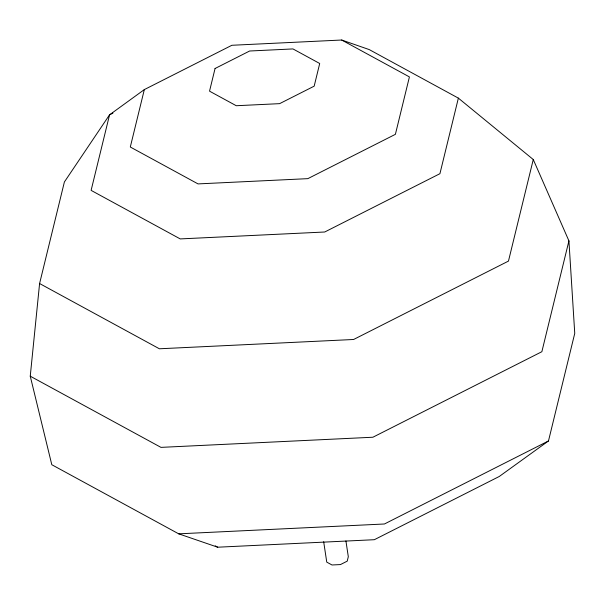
<?xml version="1.0" encoding="UTF-8"?>
<svg xmlns="http://www.w3.org/2000/svg" width="605" height="605" viewBox="0 0 605 605"><rect width="100%" height="100%" fill="white"/><g stroke="black" fill="none" stroke-linecap="round" stroke-linejoin="round"><path stroke-width="0.91" d="M30.25 376.181L39.59 283.533L64.387 181.976L109.558 114.829L144.323 89.593L231.881 45.277L341.681 40.021L369.254 49.595L458.371 98.131L533.27 159.531L568.927 240.881L574.75 333.37L548.485 440.954L499.261 476.483L374.344 539.705L217.687 547.207L178.702 533.837L51.803 464.723L30.25 376.181L160.968 447.375L372.884 437.233L541.868 351.702L568.927 240.881M144.323 89.593L130.302 147.015L198.032 183.905L307.839 178.649L395.398 134.325L409.419 76.911L341.681 40.021M458.371 98.131L439.926 173.688L324.719 232.002L180.237 238.915L91.113 190.378L109.558 114.829L112.923 113.127M533.27 159.531L508.472 261.095L353.607 339.488L159.387 348.782L39.59 283.533M548.485 440.954L384.44 523.99L178.702 533.837M215.214 545.854L217.687 547.207M345.924 540.961L348.306 556.721L347.225 561.153L340.464 564.571L331.986 564.979L326.76 562.128L323.675 541.732M215.062 68.501L209.534 91.166L236.268 105.724L279.616 103.652L314.176 86.16L319.712 63.495L292.971 48.929L249.631 51.009L215.062 68.501"/></g></svg>
